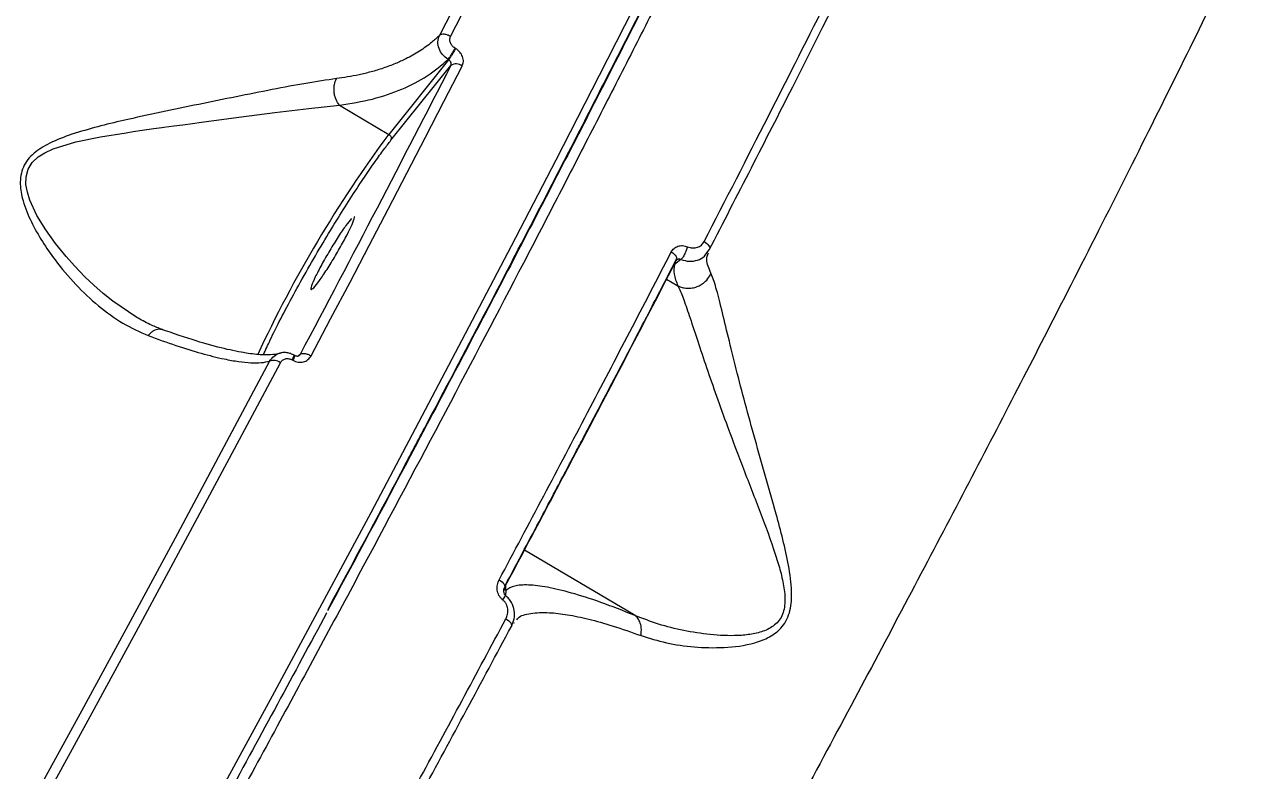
# Model space of a CAD drawing. Header units: millimetres. Extents: x -5609 to 5139, y -3980 to 3221.
# Drawn here: x 2196.8 to 2328.2, y -13.7 to 65.6 of the extents above; entities that cross this region are included whole.
import ezdxf

# ---------------------------------------------------------------- set-up
doc = ezdxf.new("R2010")
doc.units = ezdxf.units.MM
doc.layers.add('DIKOM_ОБЪЕКТ', color=7, linetype='Continuous')
doc.layers.add('DIKOM_РАЗМЕР_ОБЪЕКТА', color=7, linetype='Continuous')
doc.styles.add('style1', font='arial.ttf', dxfattribs={"width": 0.8})
doc.dimstyles.new('1-50', dxfattribs={"dimtxt": 300, "dimasz": 200, "dimexe": 100, "dimexo": 0, "dimgap": 100, "dimtad": 1, "dimtxsty": 'style1', "dimcen": 200, "dimclrd": 7, "dimclre": 7, "dimclrt": 7, "dimadec": 1, "dimazin": 2, "dimtfac": 1, "dimtmove": 0, "dimatfit": 2, "dimfxl": 0, "dimlwd": 25, "dimlwe": 18, "dimarcsym": 0})

# ---------------------------------------------------------------- blocks, each defined once
blk = doc.blocks.new('A$Cc336a1e3')
at = {"color": 7, "linetype": 'Continuous', "lineweight": 15}
for p, q in [((5062.07, 1334.79), (5055.7, 1326.84)), ((5062.07, 1334.79), (5062.02, 1334.82)), ((5062.76, 1336.01), (5062.81, 1335.98)), ((5055.93, 1326.21), (5062.32, 1334.18)), ((5050.46, 1329.94), (5055.7, 1326.84)), ((5089.45, 1314.09), (5089.8, 1314.54)), ((5086.79, 1313.54), (5086.1, 1312.98)), ((5086.34, 1313.51), (5086.38, 1313.53)), ((5086.46, 1310.73), (5086.46, 1310.73)), ((5029.05, 1307.28), (5028.91, 1307.37)), ((5045.71, 1303.3), (5045.62, 1303.35)), ((5045.43, 1302.85), (5045.5, 1302.81)), ((5068.17, 1278.32), (5068.13, 1277.77)), ((5068.75, 1274.49), (5068.97, 1275.08)), ((5069.04, 1274.84), (5069.1, 1274.92))]:
    blk.add_line(p, q, dxfattribs=at)
at = {"color": 8, "linetype": 'Continuous', "lineweight": 15}
for p, q in [((5085.27, 1311.44), (5086.46, 1310.73)), ((5046.27, 1303.42), (5046.09, 1303.29)), ((5046.19, 1303.31), (5046.27, 1303.42)), ((5081.91, 1275.65), (5070.14, 1282.61)), ((5068.17, 1278.32), (5068.16, 1278.87))]:
    blk.add_line(p, q, dxfattribs=at)
at = {"color": 7, "linetype": 'Continuous', "lineweight": 15, "flags": 128}
for points in [[(5082.6, 1341.97), (5078.09, 1333.11), (5073.47, 1324.1), (5068.72, 1314.93), (5063.85, 1305.62), (5058.87, 1296.17), (5053.79, 1286.59), (5048.59, 1276.89), (5043.3, 1267.08), (5037.91, 1257.16)], [(5090.99, 1397.79), (5087.66, 1390.78), (5084.2, 1383.6), (5080.63, 1376.26), (5076.94, 1368.77), (5073.14, 1361.13), (5069.23, 1353.34), (5065.22, 1345.42), (5061.1, 1337.36)], [(5062.28, 1337.26), (5066.41, 1345.34), (5070.43, 1353.28), (5074.35, 1361.09), (5078.15, 1368.74), (5081.85, 1376.25), (5085.43, 1383.61), (5088.89, 1390.8), (5092.24, 1397.83)], [(5047.44, 1303.28), (5049.52, 1307.21), (5051.58, 1311.13), (5053.62, 1315.02), (5055.64, 1318.89), (5057.64, 1322.73), (5059.62, 1326.55), (5061.58, 1330.34), (5063.52, 1334.11)], [(5089.27, 1315.44), (5089.42, 1315.34), (5089.56, 1315.23), (5089.67, 1315.11), (5089.76, 1314.98), (5089.82, 1314.86), (5089.85, 1314.74), (5089.84, 1314.63), (5089.8, 1314.54)], [(5085.77, 1314.34), (5085.93, 1314.23), (5086.07, 1314.11), (5086.19, 1313.99), (5086.28, 1313.86), (5086.33, 1313.73), (5086.35, 1313.61), (5086.34, 1313.5), (5086.29, 1313.41)], [(5043.03, 1302.71), (5038.17, 1293.58), (5033.22, 1284.34), (5028.18, 1275), (5023.05, 1265.56), (5017.84, 1256.04), (5012.55, 1246.44), (5007.19, 1236.76), (5001.76, 1227.02)], [(5002.8, 1226.68), (5008.25, 1236.44), (5013.63, 1246.14), (5018.93, 1255.77), (5024.15, 1265.31), (5029.29, 1274.77), (5034.34, 1284.13), (5039.3, 1293.39), (5044.17, 1302.54)], [(5067.45, 1279.44), (5067.61, 1279.33), (5067.76, 1279.22), (5067.88, 1279.1), (5067.97, 1278.98), (5068.03, 1278.87), (5068.06, 1278.76), (5068.05, 1278.67), (5068.01, 1278.59)], [(5068.17, 1275.31), (5068.33, 1275.2), (5068.47, 1275.1), (5068.58, 1274.98), (5068.68, 1274.87), (5068.74, 1274.76), (5068.78, 1274.66), (5068.78, 1274.56), (5068.75, 1274.49)]]:
    blk.add_lwpolyline(points, dxfattribs=at)
at = {"color": 8, "linetype": 'Continuous', "lineweight": 15, "flags": 128}
blk.add_lwpolyline([(5028.91, 1307.37), (5026.36, 1309.09), (5025.32, 1309.92), (5024.31, 1310.8), (5023.38, 1311.68), (5022.25, 1312.85), (5021.37, 1313.83), (5020.25, 1315.22), (5019.2, 1316.69), (5018.27, 1318.22), (5017.52, 1319.83), (5017.25, 1320.71), (5017.1, 1321.5), (5017.11, 1322.34), (5017.32, 1323.13), (5017.75, 1323.85), (5018.38, 1324.44), (5019.1, 1324.89), (5019.99, 1325.3), (5022.41, 1326.04), (5025.03, 1326.58), (5027.75, 1327.02), (5028.51, 1327.14), (5029.46, 1327.28), (5030.72, 1327.45), (5031.56, 1327.57), (5031.78, 1327.6), (5032.84, 1327.74), (5033.79, 1327.87), (5034.82, 1328.01), (5035.79, 1328.13), (5039.76, 1328.66), (5043.59, 1329.16), (5047.19, 1329.61), (5050.45, 1329.95), (5050.45, 1329.95)], dxfattribs=at)
at = {"color": 7, "linetype": 'Continuous', "lineweight": 15}
for centre, radius, start, end in [((5062.87, 1333.32), 1.02, 50.4867, 123.049), ((5043.45, 1301.64), 1.15, 51.408, 111.4725), ((5063.4, 1280.79), 5.62, 321.9116, 327.4362)]:
    blk.add_arc(centre, radius, start, end, dxfattribs=at)
at = {"color": 8, "linetype": 'Continuous', "lineweight": 15}
for centre, radius, start, end in [((5164.51, 1246.21), 135.43, 143.4578, 155.0432), ((5068.43, 1278.75), 0.495, 207.0985, 239.4584)]:
    blk.add_arc(centre, radius, start, end, dxfattribs=at)
at = {"color": 7, "linetype": 'Continuous', "lineweight": 15}
for points, knots in [([(5134.37, 1449.42), (5133.03, 1446.04), (5130.34, 1439.28), (5125.62, 1428.11), (5120.41, 1416.2), (5114.67, 1403.52), (5108.56, 1390.4), (5102.13, 1376.93), (5095.43, 1363.19), (5089.59, 1351.42), (5084.8, 1341.92), (5081.24, 1334.89), (5077.59, 1327.76), (5073.86, 1320.51), (5068.63, 1310.44), (5061.75, 1297.31), (5053, 1280.87), (5043.83, 1263.83), (5034.23, 1246.24), (5024.44, 1228.53), (5014.52, 1210.78), (5004.5, 1193.04), (4996.48, 1179.01), (4990.64, 1168.84), (4987.06, 1162.65), (4983.45, 1156.42), (4979.81, 1150.17), (4976.15, 1143.88), (4972.45, 1137.57), (4966.47, 1127.4), (4958.13, 1113.31), (4947.37, 1095.31), (4936.42, 1077.19), (4925.33, 1059.01), (4914.37, 1041.25), (4903.58, 1023.93), (4892.98, 1007.11), (4884.54, 993.86), (4878.24, 984.06), (4874.07, 977.6), (4869.91, 971.18), (4865.75, 964.8), (4861.61, 958.46), (4855.38, 948.99), (4847.14, 936.57), (4837.01, 921.52), (4827.09, 906.98), (4817.39, 893), (4807.96, 879.63), (4798.82, 866.91), (4790, 854.88), (4781.54, 843.61), (4773.43, 833.06), (4768.39, 826.76), (4765.86, 823.6)], [0, 0, 0, 0, 0.024819, 0.049681, 0.074585, 0.099531, 0.12452, 0.147882, 0.17128, 0.194715, 0.205777, 0.216847, 0.227925, 0.239011, 0.250106, 0.273561, 0.297359, 0.321499, 0.345981, 0.370806, 0.394284, 0.418061, 0.442135, 0.45031, 0.458518, 0.466761, 0.475037, 0.483347, 0.49169, 0.500068, 0.523695, 0.547624, 0.571855, 0.596389, 0.621225, 0.644678, 0.668395, 0.692375, 0.701869, 0.711403, 0.720978, 0.730593, 0.740249, 0.749946, 0.774408, 0.798991, 0.823695, 0.848519, 0.873464, 0.898529, 0.923716, 0.949023, 0.974451, 1, 1, 1, 1]), ([(5089.27, 1315.44), (5091.55, 1319.89), (5096.11, 1328.76), (5102.56, 1341.54), (5108.72, 1353.9), (5112.56, 1361.77), (5114.47, 1365.69)], [0, 0, 0, 0, 0.253115, 0.504155, 0.753118, 1, 1, 1, 1]), ([(5089.8, 1314.54), (5092.8, 1320.37), (5098.78, 1332.03), (5107.18, 1348.77), (5112.37, 1359.37), (5114.96, 1364.67)], [0, 0, 0, 0, 0.333508, 0.666488, 1, 1, 1, 1]), ([(5154.11, 1363.41), (5152.59, 1360.17), (5149.54, 1353.71), (5144.57, 1343.41), (5139.33, 1332.74), (5133.78, 1321.64), (5128.31, 1310.84), (5122.95, 1300.4), (5117.76, 1290.4), (5112.34, 1280.09), (5106.71, 1269.46), (5100.87, 1258.54), (5094.93, 1247.53), (5088.88, 1236.43), (5082.76, 1225.28), (5076.44, 1213.86), (5069.93, 1202.19), (5063.23, 1190.29), (5056.8, 1178.94), (5050.66, 1168.18), (5044.84, 1158.05), (5038.91, 1147.78), (5032.86, 1137.39), (5026.72, 1126.88), (5020.47, 1116.27), (5012.84, 1103.39), (5003.76, 1088.18), (4993.2, 1070.68), (4982.46, 1053.06), (4973.16, 1037.96), (4965.33, 1025.37), (4959.03, 1015.28), (4952.69, 1005.22), (4946.34, 995.2), (4939.98, 985.24), (4933.62, 975.33), (4926.6, 964.49), (4918.96, 952.78), (4910.72, 940.3), (4902.56, 928.07), (4894.5, 916.12), (4885.99, 903.66), (4877.11, 890.85), (4867.95, 877.87), (4859.06, 865.49), (4853.45, 857.88), (4850.63, 854.06)], [0, 0, 0, 0, 0.025201, 0.050426, 0.075478, 0.100439, 0.125533, 0.145965, 0.166556, 0.187307, 0.208217, 0.229287, 0.250516, 0.270801, 0.291287, 0.311973, 0.332861, 0.35395, 0.375239, 0.39266, 0.410236, 0.427968, 0.445856, 0.463899, 0.482097, 0.500451, 0.530196, 0.560356, 0.590931, 0.62192, 0.639817, 0.657849, 0.676017, 0.69432, 0.712759, 0.731334, 0.750044, 0.774713, 0.799566, 0.824602, 0.849822, 0.875227, 0.906171, 0.937281, 0.968557, 1, 1, 1, 1]), ([(5078.21, 1331.53), (5079.66, 1334.36), (5082.64, 1340.16), (5085.4, 1345.68), (5086.81, 1348.51)], [0, 0, 0, 0, 0.487156, 1, 1, 1, 1]), ([(5061.1, 1337.36), (5060.83, 1337.11), (5060.18, 1336.52), (5058.99, 1335.68), (5057.69, 1334.94), (5056.38, 1334.35), (5055.15, 1333.88), (5053.86, 1333.49), (5052.58, 1333.18), (5051.35, 1332.95), (5050.53, 1332.83), (5050.14, 1332.78)], [0, 0, 0, 0, 0.105786, 0.249498, 0.398112, 0.500852, 0.614737, 0.721599, 0.821426, 0.914233, 1, 1, 1, 1]), ([(5062.02, 1334.82), (5061.81, 1334.97), (5061.39, 1335.29), (5061.01, 1335.98), (5060.87, 1336.72), (5061.03, 1337.15), (5061.1, 1337.36)], [0, 0, 0, 0, 0.249733, 0.499501, 0.749529, 1, 1, 1, 1]), ([(5062.28, 1337.26), (5062.17, 1337.32), (5061.95, 1337.43), (5061.6, 1337.5), (5061.29, 1337.49), (5061.16, 1337.4), (5061.1, 1337.36)], [0, 0, 0, 0, 0.240969, 0.500012, 0.758844, 1, 1, 1, 1]), ([(5062.76, 1336.01), (5062.65, 1336.09), (5062.44, 1336.24), (5062.24, 1336.58), (5062.17, 1336.95), (5062.24, 1337.16), (5062.28, 1337.26)], [0, 0, 0, 0, 0.24964, 0.499447, 0.74952, 1, 1, 1, 1]), ([(5050.46, 1329.94), (5051.66, 1330.14), (5054.04, 1330.52), (5057.15, 1331.6), (5059.89, 1332.99), (5061.31, 1334.21), (5062.02, 1334.82)], [0, 0, 0, 0, 0.249842, 0.499139, 0.750516, 1, 1, 1, 1]), ([(5062.02, 1334.82), (5062.07, 1334.88), (5062.15, 1334.98), (5062.28, 1335.17), (5062.38, 1335.34), (5062.49, 1335.52), (5062.62, 1335.75), (5062.71, 1335.91), (5062.76, 1336.01)], [0, 0, 0, 0, 0.239039, 0.368124, 0.500009, 0.631914, 0.760947, 1, 1, 1, 1]), ([(5062.81, 1335.98), (5062.75, 1335.88), (5062.67, 1335.73), (5062.54, 1335.49), (5062.43, 1335.32), (5062.32, 1335.15), (5062.19, 1334.95), (5062.12, 1334.85), (5062.07, 1334.79)], [0, 0, 0, 0, 0.239068, 0.368098, 0.500017, 0.631915, 0.760937, 1, 1, 1, 1]), ([(5062.32, 1334.18), (5062.33, 1334.21), (5062.35, 1334.27), (5062.36, 1334.38), (5062.33, 1334.49), (5062.28, 1334.59), (5062.2, 1334.69), (5062.12, 1334.75), (5062.07, 1334.79)], [0, 0, 0, 0, 0.171543, 0.312246, 0.500015, 0.632283, 0.759969, 1, 1, 1, 1]), ([(5063.52, 1334.11), (5063.58, 1334.26), (5063.69, 1334.58), (5063.58, 1335.12), (5063.29, 1335.63), (5062.97, 1335.87), (5062.81, 1335.98)], [0, 0, 0, 0, 0.250036, 0.499772, 0.749457, 1, 1, 1, 1]), ([(5062.32, 1334.18), (5059.72, 1329.15), (5054.53, 1319.09), (5049.03, 1308.64), (5046.27, 1303.42)], [0, 0, 0, 0, 0.5, 1, 1, 1, 1]), ([(5050.14, 1332.78), (5049.08, 1332.62), (5046.97, 1332.31), (5043.32, 1331.61), (5039.48, 1330.85), (5035.51, 1330.04), (5031.48, 1329.21), (5027.87, 1328.43), (5024.7, 1327.66), (5022.06, 1326.91), (5020.04, 1326.14), (5018.73, 1325.42), (5017.94, 1324.85), (5017.27, 1324.17), (5016.63, 1323.1), (5016.44, 1321.88), (5016.57, 1320.67), (5016.89, 1319.3), (5017.63, 1317.51), (5018.82, 1315.42), (5020.39, 1313.15), (5022.37, 1310.82), (5024.79, 1308.55), (5027.36, 1306.66), (5029.2, 1305.84), (5030.11, 1305.43)], [0, 0, 0, 0, 0.061596, 0.12311, 0.184722, 0.246756, 0.308516, 0.370709, 0.412989, 0.456995, 0.496966, 0.513878, 0.529197, 0.545485, 0.56196, 0.594425, 0.609743, 0.62666, 0.668402, 0.710539, 0.752612, 0.814578, 0.876383, 0.938483, 1, 1, 1, 1]), ([(5050.45, 1329.95), (5050.32, 1330.13), (5050.12, 1330.42), (5049.96, 1330.92), (5049.89, 1331.33), (5049.87, 1331.74), (5049.92, 1332.25), (5050.05, 1332.57), (5050.14, 1332.78)], [0, 0, 0, 0, 0.240578, 0.369178, 0.499843, 0.631645, 0.760665, 1, 1, 1, 1]), ([(5069.16, 1313.98), (5070.92, 1317.36), (5074.04, 1323.34), (5076.95, 1329.05), (5078.21, 1331.53)], [0, 0, 0, 0, 0.565287, 1, 1, 1, 1]), ([(5050.45, 1329.95), (5050.46, 1329.95), (5050.46, 1329.95), (5050.46, 1329.94), (5050.46, 1329.94)], [0, 0, 0, 0, 0.456458, 1, 1, 1, 1]), ([(5055.7, 1326.84), (5055.74, 1326.81), (5055.84, 1326.75), (5055.92, 1326.62), (5055.97, 1326.51), (5055.98, 1326.41), (5055.97, 1326.31), (5055.95, 1326.24), (5055.93, 1326.21)], [0, 0, 0, 0, 0.200103, 0.43309, 0.562417, 0.700059, 0.845863, 1, 1, 1, 1]), ([(5051.73, 1317.89), (5051.55, 1317.67), (5051.19, 1317.24), (5050.34, 1315.98), (5049.42, 1314.5), (5048.54, 1312.95), (5047.84, 1311.6), (5047.43, 1310.66), (5047.36, 1310.22), (5047.6, 1310.43), (5047.72, 1310.53)], [0, 0, 0, 0, 0.124994, 0.249993, 0.374994, 0.499996, 0.624994, 0.749993, 0.875, 1, 1, 1, 1]), ([(5047.72, 1310.53), (5047.9, 1310.75), (5048.27, 1311.18), (5049.12, 1312.44), (5050.04, 1313.93), (5050.92, 1315.47), (5051.62, 1316.83), (5052, 1317.73), (5052.12, 1318.14), (5052.02, 1318.07), (5052.01, 1318.07)], [0, 0, 0, 0, 0.141916, 0.283836, 0.42576, 0.567684, 0.709604, 0.851524, 0.993455, 1, 1, 1, 1]), ([(5087.49, 1314.88), (5087.67, 1314.83), (5088.03, 1314.72), (5088.56, 1314.8), (5089, 1315.04), (5089.18, 1315.31), (5089.27, 1315.44)], [0, 0, 0, 0, 0.249685, 0.499362, 0.749563, 1, 1, 1, 1]), ([(5059.53, 1295.63), (5061.67, 1299.66), (5064.97, 1305.89), (5068.07, 1311.87), (5069.16, 1313.98)], [0, 0, 0, 0, 0.647864, 1, 1, 1, 1]), ([(5067.45, 1279.44), (5070.62, 1285.41), (5076.92, 1297.28), (5082.83, 1308.68), (5085.77, 1314.34)], [0, 0, 0, 0, 0.503042, 1, 1, 1, 1]), ([(5085.77, 1314.34), (5085.86, 1314.47), (5086.03, 1314.73), (5086.46, 1314.96), (5086.97, 1315.05), (5087.32, 1314.94), (5087.49, 1314.88)], [0, 0, 0, 0, 0.250437, 0.500572, 0.750354, 1, 1, 1, 1]), ([(5087.49, 1314.88), (5087.47, 1314.82), (5087.43, 1314.69), (5087.35, 1314.48), (5087.25, 1314.24), (5087.14, 1314.02), (5087.03, 1313.82), (5086.93, 1313.67), (5086.85, 1313.57), (5086.81, 1313.55), (5086.79, 1313.54)], [0, 0, 0, 0, 0.111976, 0.234406, 0.364946, 0.50001, 0.635103, 0.765634, 0.888147, 1, 1, 1, 1]), ([(5068.01, 1278.59), (5071.15, 1284.51), (5077.44, 1296.35), (5083.34, 1307.72), (5086.29, 1313.41)], [0, 0, 0, 0, 0.499999, 1, 1, 1, 1]), ([(5068.06, 1278.77), (5068.75, 1280.07), (5070.04, 1282.5), (5071.83, 1285.88), (5073.35, 1288.76), (5074.61, 1291.14), (5075.64, 1293.09), (5076.68, 1295.06), (5077.93, 1297.44), (5079.56, 1300.56), (5081.54, 1304.34), (5083.85, 1308.78), (5085.48, 1311.94), (5086.35, 1313.63)], [0, 0, 0, 0, 0.108951, 0.204131, 0.285568, 0.353279, 0.407272, 0.452493, 0.522293, 0.611923, 0.721393, 0.850736, 1, 1, 1, 1]), ([(5086.1, 1312.98), (5086.06, 1312.66), (5085.97, 1312.02), (5086.3, 1311.16), (5086.46, 1310.73)], [0, 0, 0, 0, 0.501792, 1, 1, 1, 1]), ([(5086.29, 1313.41), (5086.31, 1313.44), (5086.35, 1313.52), (5086.47, 1313.58), (5086.59, 1313.59), (5086.71, 1313.57), (5086.77, 1313.55), (5086.79, 1313.54)], [0, 0, 0, 0, 0.282541, 0.549806, 0.789381, 0.898019, 1, 1, 1, 1]), ([(5082.55, 1273.51), (5083.43, 1273.24), (5085.2, 1272.68), (5088.2, 1272.26), (5091.37, 1272.17), (5094.13, 1272.51), (5096.25, 1273.3), (5097.44, 1274.19), (5098.1, 1275.24), (5098.53, 1276.47), (5098.64, 1278.42), (5098.28, 1280.98), (5097.65, 1283.73), (5096.81, 1286.89), (5095.79, 1290.45), (5094.67, 1294.4), (5093.62, 1298.24), (5092.66, 1301.9), (5091.83, 1305.3), (5091.11, 1308.27), (5090.51, 1310.71), (5090.16, 1311.62), (5089.99, 1312.07)], [0, 0, 0, 0, 0.0617, 0.123516, 0.186158, 0.249502, 0.281352, 0.313905, 0.330421, 0.346822, 0.379321, 0.422237, 0.464438, 0.506252, 0.568919, 0.631058, 0.692873, 0.754714, 0.815964, 0.877411, 0.938611, 1, 1, 1, 1]), ([(5086.46, 1310.73), (5086.62, 1310.67), (5086.93, 1310.53), (5087.45, 1310.45), (5087.99, 1310.48), (5088.5, 1310.62), (5088.98, 1310.85), (5089.47, 1311.23), (5089.78, 1311.64), (5089.93, 1311.94), (5089.97, 1312.03), (5089.98, 1312.06), (5089.99, 1312.07)], [0, 0, 0, 0, 0.119513, 0.244568, 0.372456, 0.499989, 0.613795, 0.74986, 0.928723, 0.976675, 0.991316, 1, 1, 1, 1]), ([(5086.46, 1310.73), (5086.64, 1310.34), (5087.01, 1309.56), (5087.45, 1308.24), (5087.67, 1307.58)], [0, 0, 0, 0, 0.495726, 1, 1, 1, 1]), ([(5031.61, 1306.08), (5031.22, 1306.22), (5030.36, 1306.55), (5029.5, 1307.02), (5029.03, 1307.29)], [0, 0, 0, 0, 0.451434, 1, 1, 1, 1]), ([(5087.67, 1307.58), (5087.93, 1306.79), (5088.45, 1305.23), (5089.38, 1302.41), (5090.43, 1299.39), (5091.7, 1295.85), (5093.24, 1291.78), (5094.99, 1287.27), (5096.36, 1283.65), (5097.22, 1280.98), (5097.67, 1279.25), (5097.92, 1277.54), (5097.8, 1276.17), (5097.37, 1275.27), (5096.75, 1274.55), (5095.7, 1273.97), (5094.31, 1273.63), (5092.36, 1273.45), (5089.9, 1273.57), (5087.07, 1274.02), (5084.37, 1274.69), (5082.73, 1275.33), (5081.92, 1275.64)], [0, 0, 0, 0, 0.061366, 0.123433, 0.185892, 0.249122, 0.332807, 0.419399, 0.502601, 0.534106, 0.56549, 0.596232, 0.626014, 0.640708, 0.65554, 0.685641, 0.716234, 0.747519, 0.810796, 0.874028, 0.936973, 1, 1, 1, 1]), ([(5044.07, 1303.55), (5043.86, 1303.49), (5043.41, 1303.38), (5042.23, 1303.36), (5040.54, 1303.54), (5038.21, 1304.01), (5035.23, 1304.81), (5032.76, 1305.67), (5031.47, 1306.11)], [0, 0, 0, 0, 0.13116, 0.275669, 0.434787, 0.609555, 0.797291, 1, 1, 1, 1]), ([(5030.11, 1305.43), (5031.11, 1305.07), (5033.12, 1304.33), (5035.82, 1303.51), (5038.02, 1302.96), (5039.75, 1302.65), (5041.07, 1302.52), (5042.19, 1302.53), (5042.75, 1302.65), (5043.03, 1302.71)], [0, 0, 0, 0, 0.162663, 0.327218, 0.500008, 0.624575, 0.750022, 0.874633, 1, 1, 1, 1]), ([(5045.64, 1303.34), (5045.52, 1303.4), (5045.27, 1303.53), (5044.86, 1303.62), (5044.44, 1303.64), (5044.17, 1303.57), (5044.04, 1303.54)], [0, 0, 0, 0, 0.245487, 0.493373, 0.746033, 1, 1, 1, 1]), ([(5045.43, 1302.85), (5045.47, 1302.92), (5045.55, 1303.08), (5045.62, 1303.25), (5045.65, 1303.35), (5045.62, 1303.34), (5045.61, 1303.34)], [0, 0, 0, 0, 0.243651, 0.499987, 0.756354, 1, 1, 1, 1]), ([(5045.5, 1302.81), (5045.59, 1302.76), (5045.77, 1302.67), (5046.06, 1302.6), (5046.34, 1302.58), (5046.71, 1302.64), (5047.13, 1302.84), (5047.34, 1303.13), (5047.44, 1303.28)], [0, 0, 0, 0, 0.125344, 0.25106, 0.375675, 0.501327, 0.750527, 1, 1, 1, 1]), ([(5046.16, 1303.28), (5046.14, 1303.27), (5046.09, 1303.24), (5045.99, 1303.22), (5045.85, 1303.23), (5045.76, 1303.28), (5045.71, 1303.3)], [0, 0, 0, 0, 0.269604, 0.524054, 0.764979, 1, 1, 1, 1]), ([(5046.27, 1303.42), (5046.32, 1303.46), (5046.4, 1303.52), (5046.58, 1303.54), (5046.74, 1303.53), (5046.92, 1303.5), (5047.15, 1303.43), (5047.33, 1303.34), (5047.44, 1303.28)], [0, 0, 0, 0, 0.239511, 0.368413, 0.500075, 0.631661, 0.760552, 1, 1, 1, 1]), ([(5044.17, 1302.54), (5044.23, 1302.64), (5044.36, 1302.83), (5044.64, 1302.96), (5044.88, 1302.99), (5045.07, 1302.98), (5045.26, 1302.94), (5045.37, 1302.88), (5045.43, 1302.85)], [0, 0, 0, 0, 0.249838, 0.499105, 0.624756, 0.749258, 0.874493, 1, 1, 1, 1]), ([(5049.24, 1276.32), (5051.86, 1281.19), (5055.37, 1287.72), (5058.69, 1294.02), (5059.53, 1295.63)], [0, 0, 0, 0, 0.744656, 1, 1, 1, 1]), ([(5067.82, 1277.32), (5067.74, 1277.39), (5067.59, 1277.53), (5067.37, 1277.87), (5067.22, 1278.35), (5067.23, 1278.93), (5067.38, 1279.27), (5067.45, 1279.44)], [0, 0, 0, 0, 0.124773, 0.250072, 0.499351, 0.749215, 1, 1, 1, 1]), ([(5068.13, 1277.77), (5068.11, 1277.79), (5068.05, 1277.84), (5067.98, 1277.98), (5067.91, 1278.26), (5067.97, 1278.45), (5068.01, 1278.59)], [0, 0, 0, 0, 0.08496, 0.184032, 0.423774, 1, 1, 1, 1]), ([(5067.94, 1278.2), (5067.94, 1278.28), (5067.95, 1278.45), (5068.02, 1278.6), (5068.05, 1278.68)], [0, 0, 0, 0, 0.486985, 1, 1, 1, 1]), ([(5081.91, 1275.65), (5080.65, 1276.15), (5078.15, 1277.13), (5075.07, 1278.1), (5072.5, 1278.72), (5070.49, 1278.95), (5068.99, 1278.85), (5068.45, 1278.5), (5068.17, 1278.32)], [0, 0, 0, 0, 0.167243, 0.333637, 0.500617, 0.667639, 0.833629, 1, 1, 1, 1]), ([(5068.17, 1275.31), (5068.24, 1275.47), (5068.38, 1275.79), (5068.4, 1276.35), (5068.26, 1276.81), (5068.04, 1277.13), (5067.89, 1277.26), (5067.82, 1277.32)], [0, 0, 0, 0, 0.25087, 0.500726, 0.749915, 0.875219, 1, 1, 1, 1]), ([(5049.1, 1275.93), (5049.09, 1275.92), (5045.67, 1269.56), (5039.14, 1257.5), (5029.48, 1239.88), (5020.17, 1223.11), (5010.7, 1206.2), (5001.06, 1189.21), (4994.16, 1177.11), (4990.44, 1170.68), (4990.01, 1169.95)], [0, 0, 0, 0, 0.000319, 0.190599, 0.34917, 0.50756, 0.665725, 0.823075, 0.979847, 1, 1, 1, 1]), ([(5081.91, 1275.65), (5081.91, 1275.65), (5081.91, 1275.65), (5081.91, 1275.65), (5081.92, 1275.64), (5081.92, 1275.64)], [0, 0, 0, 0, 0.559503, 0.789451, 1, 1, 1, 1]), ([(5082.55, 1273.51), (5082.57, 1273.79), (5082.62, 1274.32), (5082.45, 1274.95), (5082.2, 1275.39), (5082, 1275.57), (5081.92, 1275.64)], [0, 0, 0, 0, 0.323679, 0.60569, 0.832064, 1, 1, 1, 1]), ([(5028.02, 1202.15), (5031.6, 1208.54), (5038.71, 1221.23), (5048.96, 1239.81), (5058.82, 1257.87), (5065.07, 1269.52), (5068.17, 1275.31)], [0, 0, 0, 0, 0.255516, 0.507356, 0.755516, 1, 1, 1, 1]), ([(5028.68, 1201.49), (5032.18, 1207.74), (5039.18, 1220.22), (5049.34, 1238.62), (5059.25, 1256.77), (5065.58, 1268.58), (5068.75, 1274.49)], [0, 0, 0, 0, 0.250348, 0.499998, 0.749648, 1, 1, 1, 1])]:
    blk.add_open_spline(points, degree=3, knots=knots, dxfattribs=at)
at = {"color": 8, "linetype": 'Continuous', "lineweight": 15}
for points, knots in [([(5099.45, 1374), (5097.52, 1370.03), (5093.47, 1361.71), (5086.38, 1347.48), (5078.19, 1331.32), (5069.1, 1313.68), (5062.68, 1301.49), (5059.51, 1295.47)], [0, 0, 0, 0, 0.164758, 0.345514, 0.56462, 0.785007, 1, 1, 1, 1]), ([(5042.37, 1303.39), (5042.6, 1303.91), (5043.09, 1305.01), (5044.18, 1307.19), (5045.53, 1309.75), (5047.07, 1312.5), (5048.68, 1315.28), (5050.28, 1317.9), (5051.77, 1320.26), (5053.09, 1322.28), (5054.23, 1323.93), (5055.18, 1325.24), (5055.69, 1325.9), (5055.93, 1326.21)], [0, 0, 0, 0, 0.087389, 0.189642, 0.294177, 0.398863, 0.501543, 0.600293, 0.693624, 0.780556, 0.860601, 0.933676, 1, 1, 1, 1]), ([(5086.79, 1313.54), (5087.1, 1313.45), (5087.69, 1313.27), (5088.57, 1313.43), (5089.19, 1313.73), (5089.4, 1314.02), (5089.45, 1314.09)], [0, 0, 0, 0, 0.307843, 0.609908, 0.907494, 1, 1, 1, 1]), ([(5089.99, 1312.07), (5089.76, 1312.59), (5089.38, 1313.47), (5089.63, 1314.02), (5089.73, 1314.24)], [0, 0, 0, 0, 0.582199, 1, 1, 1, 1]), ([(5031.58, 1306.06), (5031.47, 1306.08), (5031.19, 1306.15), (5030.76, 1306), (5030.38, 1305.74), (5030.2, 1305.53), (5030.11, 1305.43)], [0, 0, 0, 0, 0.231601, 0.592545, 0.793486, 1, 1, 1, 1]), ([(5043.03, 1302.71), (5043.17, 1302.9), (5043.46, 1303.28), (5043.92, 1303.56), (5044.18, 1303.57), (5044.2, 1303.57)], [0, 0, 0, 0, 0.477967, 0.961454, 1, 1, 1, 1]), ([(5045.7, 1303.29), (5045.7, 1303.29), (5045.72, 1303.3), (5045.69, 1303.21), (5045.62, 1303.04), (5045.54, 1302.88), (5045.5, 1302.81)], [0, 0, 0, 0, 0.115684, 0.415433, 0.715198, 1, 1, 1, 1]), ([(5049.22, 1276.18), (5049.78, 1277.22), (5053.36, 1283.85), (5056.75, 1290.26), (5059.62, 1295.67)], [0, 0, 0, 0, 0.156499, 1, 1, 1, 1]), ([(5068.97, 1275.08), (5068.99, 1275.15), (5069.12, 1275.49), (5069.1, 1276.19), (5068.86, 1276.92), (5068.5, 1277.45), (5068.26, 1277.66), (5068.13, 1277.77)], [0, 0, 0, 0, 0.07536, 0.371741, 0.679767, 0.83933, 1, 1, 1, 1]), ([(5069.32, 1275.19), (5069.37, 1275.26), (5069.64, 1275.63), (5070.75, 1275.92), (5072.53, 1276.02), (5074.66, 1275.77), (5076.92, 1275.3), (5079.51, 1274.58), (5081.53, 1273.87), (5082.55, 1273.51)], [0, 0, 0, 0, 0.040791, 0.232187, 0.424166, 0.568911, 0.7124, 0.855787, 1, 1, 1, 1])]:
    blk.add_open_spline(points, degree=3, knots=knots, dxfattribs=at)
blk = doc.blocks.new('*D3')
at = {"layer": 'Defpoints', "color": 0, "transparency": 16777216}
for p in [(3639.92, 380.08), (-2820.17, -123), (3639.92, -3311)]:
    blk.add_point(p, dxfattribs=at)
at = {"layer": 'DIKOM_РАЗМЕР_ОБЪЕКТА', "color": 7, "lineweight": 18, "transparency": 16777216}
for p, q in [((3639.92, 380.08), (3639.92, -3411)), ((-2820.17, -123), (-2820.17, -3411))]:
    blk.add_line(p, q, dxfattribs=at)
at = {"layer": 'DIKOM_РАЗМЕР_ОБЪЕКТА', "color": 7, "lineweight": 25, "transparency": 16777216}
blk.add_line((-2620.17, -3311), (3439.92, -3311), dxfattribs=at)
at = {"layer": 'DIKOM_РАЗМЕР_ОБЪЕКТА', "color": 7, "transparency": 16777216}
for points in [[(-2620.17, -3277.67), (-2620.17, -3344.33), (-2820.17, -3311)], [(3439.92, -3277.67), (3439.92, -3344.33), (3639.92, -3311)]]:
    blk.add_solid(points, dxfattribs=at)
at = {"layer": 'DIKOM_РАЗМЕР_ОБЪЕКТА', "color": 7, "transparency": 16777216, "insert": (300, -3057.83), "char_height": 300, "attachment_point": 5, "style": 'style1'}
blk.add_mtext('6450', dxfattribs=at)

msp = doc.modelspace()

# ---------------------------------------------------------------- linework, layer by layer
at = {"layer": 'DIKOM_РАЗМЕР_ОБЪЕКТА'}
msp.add_circle((2594.5, 436), 1052.678, dxfattribs=at)

# ---------------------------------------------------------------- block references
at = {"layer": 'DIKOM_ОБЪЕКТ'}
msp.add_blockref('A$Cc336a1e3', (-2820.166, -1272.903), dxfattribs=at)

# ---------------------------------------------------------------- dimensions: what is measured, and where the dimension line sits
at = {"layer": 'DIKOM_РАЗМЕР_ОБЪЕКТА'}
dim = msp.add_linear_dim(base=(3639.915, -3311), p1=(-2820.166, -123), p2=(3639.915, 380.085), text='6450', dimstyle='1-50', dxfattribs=at)
dim.commit()
dim.dimension.update_dxf_attribs({"geometry": '*D3', "text_midpoint": (300, -3311), "dimtype": 160})

doc.saveas('drawing.dxf')
